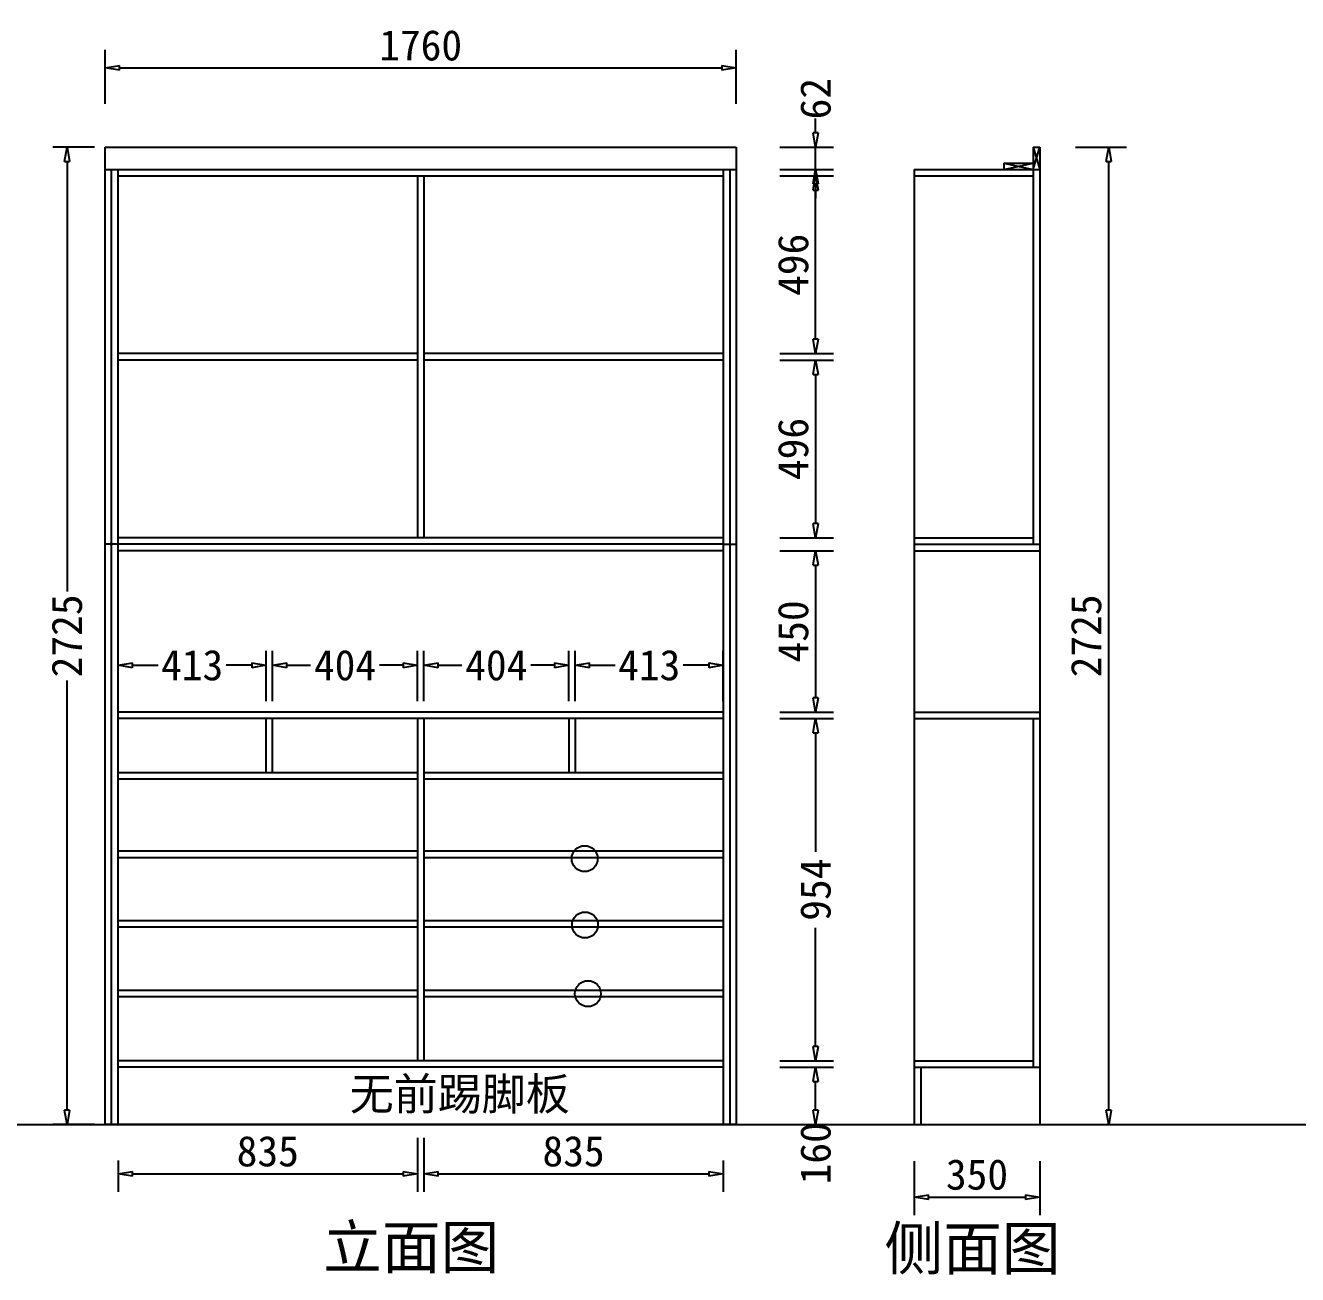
# Model space of a CAD drawing. Header units: millimetres. Extents: x 366509 to 398313, y -1245498 to -1202747.
# Drawn here: x 373440 to 376988, y -1245431 to -1241948 of the extents above; entities that cross this region are included whole.
import ezdxf

# ---------------------------------------------------------------- set-up
doc = ezdxf.new("R2010")
doc.units = ezdxf.units.MM
doc.header["$LTSCALE"] = 20
doc.layers.get('Defpoints').update_dxf_attribs({"color": 250})
doc.styles.get("Standard").update_dxf_attribs({"font": 'SimSun.ttf', "height": 85})
doc.dimstyles.new('200', dxfattribs={"dimtxt": 90, "dimasz": 40, "dimexe": 50, "dimexo": 100, "dimgap": 20, "dimtad": 1, "dimdec": 0, "dimtxsty": 'Standard', "dimblk": 'CLOSEDBLANK', "dimcen": 100, "dimdle": 50, "dimclrd": 256, "dimclre": 256, "dimclrt": 256, "dimadec": 0, "dimazin": 0, "dimtfac": 1, "dimtdec": 0, "dimtmove": 2, "dimatfit": 3, "dimldrblk": 'CLOSEDBLANK', "dimfxl": 100, "dimfxlon": 1, "dimlwd": 25, "dimlwe": 25, "dimarcsym": 0})
doc.dimstyles.new('周文晶', dxfattribs={"dimtxt": 70, "dimasz": 40, "dimexe": 40, "dimexo": 30, "dimgap": 10, "dimtad": 0, "dimdec": 0, "dimtxsty": 'Standard', "dimblk": 'CLOSEDBLANK', "dimcen": 200, "dimclrd": 256, "dimclre": 256, "dimadec": 0, "dimazin": 0, "dimtfac": 1, "dimtdec": 0, "dimtmove": 0, "dimatfit": 3, "dimldrblk": 'CLOSEDBLANK', "dimfxl": 100, "dimfxlon": 1, "dimarcsym": 0})

# ---------------------------------------------------------------- blocks, each defined once
blk = doc.blocks.new('_ClosedBlank')
at = {"color": 0, "linetype": 'ByBlock', "lineweight": -2}
for p, q in [((-1, 0.167), (0, 0)), ((-1, 0.167), (-1, -0.167)), ((0, 0), (-1, -0.167))]:
    blk.add_line(p, q, dxfattribs=at)
blk = doc.blocks.new('*D1683')
at = {"lineweight": 25, "transparency": 16777216}
for p, q in [((375544.1, -1244852.4), (375694.1, -1244852.4)), ((375644.1, -1244972.4), (375644.1, -1244892.4)), ((375544.1, -1245012.4), (375694.1, -1245012.4))]:
    blk.add_line(p, q, dxfattribs=at)
at = {"layer": 'Defpoints', "color": 0, "transparency": 16777216}
for p in [(375386.3, -1244852.4), (375644.1, -1244852.4), (375422.3, -1245012.4)]:
    blk.add_point(p, dxfattribs=at)
at = {"lineweight": 25, "transparency": 16777216, "xscale": 40, "yscale": 40, "zscale": 40}
for p, rotation in [((375644.1, -1244852.4), 90), ((375644.1, -1245012.4), 270)]:
    blk.add_blockref('_ClosedBlank', p, dxfattribs=dict(at, rotation=rotation))
at = {"lineweight": -3, "transparency": 16777216, "insert": (375644.1, -1245092.4), "char_height": 85, "attachment_point": 5, "rotation": 90}
blk.add_mtext('160', dxfattribs=at)
blk = doc.blocks.new('*D1727')
at = {"lineweight": 25, "transparency": 16777216}
for p, q in [((375544.1, -1243880.4), (375694.1, -1243880.4)), ((375644.1, -1243920.4), (375644.1, -1244251.5)), ((375644.1, -1244794.4), (375644.1, -1244463.4)), ((375544.1, -1244834.4), (375694.1, -1244834.4))]:
    blk.add_line(p, q, dxfattribs=at)
at = {"layer": 'Defpoints', "color": 0, "transparency": 16777216}
for p in [(375386.3, -1243880.4), (375644.1, -1243880.4), (375386.3, -1244834.4)]:
    blk.add_point(p, dxfattribs=at)
at = {"lineweight": 25, "transparency": 16777216, "xscale": 40, "yscale": 40, "zscale": 40}
for p, rotation in [((375644.1, -1243880.4), 90), ((375644.1, -1244834.4), 270)]:
    blk.add_blockref('_ClosedBlank', p, dxfattribs=dict(at, rotation=rotation))
at = {"lineweight": -3, "transparency": 16777216, "insert": (375644.1, -1244357.4), "char_height": 85, "attachment_point": 5, "rotation": 90}
blk.add_mtext('954', dxfattribs=at)
blk = doc.blocks.new('*D1728')
at = {"lineweight": 25, "transparency": 16777216}
for p, q in [((375544.1, -1243412.4), (375694.1, -1243412.4)), ((375644.1, -1243452.4), (375644.1, -1243822.4)), ((375544.1, -1243862.4), (375694.1, -1243862.4))]:
    blk.add_line(p, q, dxfattribs=at)
at = {"layer": 'Defpoints', "color": 0, "transparency": 16777216}
for p in [(375386.3, -1243412.4), (375386.3, -1243862.4), (375644.1, -1243862.4)]:
    blk.add_point(p, dxfattribs=at)
at = {"lineweight": 25, "transparency": 16777216, "xscale": 40, "yscale": 40, "zscale": 40}
for p, rotation in [((375644.1, -1243412.4), 90), ((375644.1, -1243862.4), 270)]:
    blk.add_blockref('_ClosedBlank', p, dxfattribs=dict(at, rotation=rotation))
at = {"lineweight": -3, "transparency": 16777216, "insert": (375581.6, -1243637.4), "char_height": 85, "attachment_point": 5, "rotation": 90}
blk.add_mtext('450', dxfattribs=at)
blk = doc.blocks.new('*D1729')
at = {"lineweight": 25, "transparency": 16777216}
for p, q in [((375544.1, -1242880.9), (375694.1, -1242880.9)), ((375644.1, -1242920.9), (375644.1, -1243336.4)), ((375544.1, -1243376.4), (375694.1, -1243376.4))]:
    blk.add_line(p, q, dxfattribs=at)
at = {"layer": 'Defpoints', "color": 0, "transparency": 16777216}
for p in [(375386.3, -1242880.9), (375386.3, -1243376.4), (375644.1, -1243376.4)]:
    blk.add_point(p, dxfattribs=at)
at = {"lineweight": 25, "transparency": 16777216, "xscale": 40, "yscale": 40, "zscale": 40}
for p, rotation in [((375644.1, -1242880.9), 90), ((375644.1, -1243376.4), 270)]:
    blk.add_blockref('_ClosedBlank', p, dxfattribs=dict(at, rotation=rotation))
at = {"lineweight": -3, "transparency": 16777216, "insert": (375581.6, -1243128.7), "char_height": 85, "attachment_point": 5, "rotation": 90}
blk.add_mtext('496', dxfattribs=at)
blk = doc.blocks.new('*D1730')
at = {"lineweight": 25, "transparency": 16777216}
for p, q in [((375544.1, -1242367.4), (375694.1, -1242367.4)), ((375644.1, -1242822.9), (375644.1, -1242407.4)), ((375544.1, -1242862.9), (375694.1, -1242862.9))]:
    blk.add_line(p, q, dxfattribs=at)
at = {"layer": 'Defpoints', "color": 0, "transparency": 16777216}
for p in [(375386.3, -1242367.4), (375644.1, -1242367.4), (375386.3, -1242862.9)]:
    blk.add_point(p, dxfattribs=at)
at = {"lineweight": 25, "transparency": 16777216, "xscale": 40, "yscale": 40, "zscale": 40}
for p, rotation in [((375644.1, -1242367.4), 90), ((375644.1, -1242862.9), 270)]:
    blk.add_blockref('_ClosedBlank', p, dxfattribs=dict(at, rotation=rotation))
at = {"lineweight": -3, "transparency": 16777216, "insert": (375581.6, -1242615.2), "char_height": 85, "attachment_point": 5, "rotation": 90}
blk.add_mtext('496', dxfattribs=at)
blk = doc.blocks.new('*D1731')
at = {"lineweight": 25, "transparency": 16777216}
for p, q in [((375644.1, -1242247.4), (375644.1, -1242207.4)), ((375544.1, -1242287.4), (375694.1, -1242287.4)), ((375644.1, -1242349.4), (375644.1, -1242287.4)), ((375544.1, -1242349.4), (375694.1, -1242349.4)), ((375644.1, -1242389.4), (375644.1, -1242429.4))]:
    blk.add_line(p, q, dxfattribs=at)
at = {"layer": 'Defpoints', "color": 0, "transparency": 16777216}
for p in [(375422.3, -1242287.4), (375644.1, -1242287.4), (375422.3, -1242349.4)]:
    blk.add_point(p, dxfattribs=at)
at = {"lineweight": 25, "transparency": 16777216, "xscale": 40, "yscale": 40, "zscale": 40}
for p, rotation in [((375644.1, -1242287.4), 270), ((375644.1, -1242349.4), 90)]:
    blk.add_blockref('_ClosedBlank', p, dxfattribs=dict(at, rotation=rotation))
at = {"lineweight": -3, "transparency": 16777216, "insert": (375644.1, -1242151.9), "char_height": 85, "attachment_point": 5, "rotation": 90}
blk.add_mtext('62', dxfattribs=at)
blk = doc.blocks.new('*D1732')
at = {"lineweight": 25, "transparency": 16777216}
for p, q in [((374533.3, -1245049.6), (374533.3, -1245199.6)), ((373698.3, -1245112.4), (373698.3, -1245199.6)), ((373738.3, -1245149.6), (374493.3, -1245149.6))]:
    blk.add_line(p, q, dxfattribs=at)
at = {"layer": 'Defpoints', "color": 0, "transparency": 16777216}
for p in [(374533.3, -1244834.4), (373698.3, -1245012.4), (374533.3, -1245149.6)]:
    blk.add_point(p, dxfattribs=at)
at = {"lineweight": 25, "transparency": 16777216, "xscale": 40, "yscale": 40, "zscale": 40, "rotation": 180}
blk.add_blockref('_ClosedBlank', (373698.3, -1245149.6), dxfattribs=at)
at = {"lineweight": 25, "transparency": 16777216, "xscale": 40, "yscale": 40, "zscale": 40}
blk.add_blockref('_ClosedBlank', (374533.3, -1245149.6), dxfattribs=at)
at = {"lineweight": -3, "transparency": 16777216, "insert": (374115.8, -1245087.1), "char_height": 85, "attachment_point": 5}
blk.add_mtext('835', dxfattribs=at)
blk = doc.blocks.new('*D1733')
at = {"lineweight": 25, "transparency": 16777216}
for p, q in [((374551.3, -1245049.6), (374551.3, -1245199.6)), ((375386.3, -1245112.4), (375386.3, -1245199.6)), ((374591.3, -1245149.6), (375346.3, -1245149.6))]:
    blk.add_line(p, q, dxfattribs=at)
at = {"layer": 'Defpoints', "color": 0, "transparency": 16777216}
for p in [(374551.3, -1244834.4), (375386.3, -1245012.4), (375386.3, -1245149.6)]:
    blk.add_point(p, dxfattribs=at)
at = {"lineweight": 25, "transparency": 16777216, "xscale": 40, "yscale": 40, "zscale": 40, "rotation": 180}
blk.add_blockref('_ClosedBlank', (374551.3, -1245149.6), dxfattribs=at)
at = {"lineweight": 25, "transparency": 16777216, "xscale": 40, "yscale": 40, "zscale": 40}
blk.add_blockref('_ClosedBlank', (375386.3, -1245149.6), dxfattribs=at)
at = {"lineweight": -3, "transparency": 16777216, "insert": (374968.8, -1245087.1), "char_height": 85, "attachment_point": 5}
blk.add_mtext('835', dxfattribs=at)
blk = doc.blocks.new('*D1734')
at = {"lineweight": 25, "transparency": 16777216}
for p, q in [((373662.3, -1242166.1), (373662.3, -1242016.1)), ((375422.3, -1242166.1), (375422.3, -1242016.1)), ((373702.3, -1242066.1), (375382.3, -1242066.1))]:
    blk.add_line(p, q, dxfattribs=at)
at = {"layer": 'Defpoints', "color": 0, "transparency": 16777216}
for p in [(375422.3, -1242066.1), (373662.3, -1242287.4), (375422.3, -1242287.4)]:
    blk.add_point(p, dxfattribs=at)
at = {"lineweight": 25, "transparency": 16777216, "xscale": 40, "yscale": 40, "zscale": 40, "rotation": 180}
blk.add_blockref('_ClosedBlank', (373662.3, -1242066.1), dxfattribs=at)
at = {"lineweight": 25, "transparency": 16777216, "xscale": 40, "yscale": 40, "zscale": 40}
blk.add_blockref('_ClosedBlank', (375422.3, -1242066.1), dxfattribs=at)
at = {"lineweight": -3, "transparency": 16777216, "insert": (374542.3, -1242003.6), "char_height": 85, "attachment_point": 5}
blk.add_mtext('1760', dxfattribs=at)
blk = doc.blocks.new('*D1742')
at = {"lineweight": 25, "transparency": 16777216}
for p, q in [((375919.2, -1245114.6), (375919.2, -1245264.6)), ((376269.2, -1245114.6), (376269.2, -1245264.6)), ((375959.2, -1245214.6), (376229.2, -1245214.6))]:
    blk.add_line(p, q, dxfattribs=at)
at = {"layer": 'Defpoints', "color": 0, "transparency": 16777216}
for p in [(375919.2, -1245012.4), (376269.2, -1245012.4), (376269.2, -1245214.6)]:
    blk.add_point(p, dxfattribs=at)
at = {"lineweight": 25, "transparency": 16777216, "xscale": 40, "yscale": 40, "zscale": 40, "rotation": 180}
blk.add_blockref('_ClosedBlank', (375919.2, -1245214.6), dxfattribs=at)
at = {"lineweight": 25, "transparency": 16777216, "xscale": 40, "yscale": 40, "zscale": 40}
blk.add_blockref('_ClosedBlank', (376269.2, -1245214.6), dxfattribs=at)
at = {"lineweight": -3, "transparency": 16777216, "insert": (376094.2, -1245152.1), "char_height": 85, "attachment_point": 5}
blk.add_mtext('350', dxfattribs=at)
blk = doc.blocks.new('*D1688')
at = {"lineweight": 25, "transparency": 16777216}
for p, q in [((376369.2, -1242287.4), (376511.5, -1242287.4)), ((376461.5, -1244972.4), (376461.5, -1242327.4)), ((376369.2, -1245012.4), (376511.5, -1245012.4))]:
    blk.add_line(p, q, dxfattribs=at)
at = {"layer": 'Defpoints', "color": 0, "transparency": 16777216}
for p in [(376269.2, -1242287.4), (376461.5, -1242287.4), (376269.2, -1245012.4)]:
    blk.add_point(p, dxfattribs=at)
at = {"lineweight": 25, "transparency": 16777216, "xscale": 40, "yscale": 40, "zscale": 40}
for p, rotation in [((376461.5, -1242287.4), 90), ((376461.5, -1245012.4), 270)]:
    blk.add_blockref('_ClosedBlank', p, dxfattribs=dict(at, rotation=rotation))
at = {"lineweight": -3, "transparency": 16777216, "insert": (376399, -1243649.9), "char_height": 85, "attachment_point": 5, "rotation": 90}
blk.add_mtext('2725', dxfattribs=at)
blk = doc.blocks.new('*D1658')
at = {"lineweight": -2, "transparency": 16777216}
for p, q in [((373632.3, -1242287.4), (373515.8, -1242287.4)), ((373555.8, -1242327.4), (373555.8, -1243525.9)), ((373555.8, -1244972.4), (373555.8, -1243774)), ((373632.3, -1245012.4), (373515.8, -1245012.4))]:
    blk.add_line(p, q, dxfattribs=at)
at = {"layer": 'Defpoints', "color": 0, "transparency": 16777216}
for p in [(373555.8, -1242287.4), (373662.3, -1242287.4), (373662.3, -1245012.4)]:
    blk.add_point(p, dxfattribs=at)
at = {"lineweight": -2, "transparency": 16777216, "xscale": 40, "yscale": 40, "zscale": 40}
for p, rotation in [((373555.8, -1242287.4), 90), ((373555.8, -1245012.4), 270)]:
    blk.add_blockref('_ClosedBlank', p, dxfattribs=dict(at, rotation=rotation))
at = {"color": 0, "transparency": 16777216, "insert": (373555.8, -1243649.9), "char_height": 85, "attachment_point": 5, "rotation": 90}
blk.add_mtext('2725', dxfattribs=at)
blk = doc.blocks.new('*D1746')
at = {"lineweight": -2, "transparency": 16777216}
for p, q in [((373698.3, -1243831.8), (373698.3, -1243691.8)), ((374111.3, -1243831.8), (374111.3, -1243691.8)), ((373738.3, -1243731.8), (373810, -1243731.8)), ((374071.3, -1243731.8), (373999.6, -1243731.8))]:
    blk.add_line(p, q, dxfattribs=at)
at = {"layer": 'Defpoints', "color": 0, "transparency": 16777216}
for p in [(374111.3, -1243731.8), (373698.3, -1243880.4), (374111.3, -1243880.4)]:
    blk.add_point(p, dxfattribs=at)
at = {"lineweight": -2, "transparency": 16777216, "xscale": 40, "yscale": 40, "zscale": 40, "rotation": 180}
blk.add_blockref('_ClosedBlank', (373698.3, -1243731.8), dxfattribs=at)
at = {"lineweight": -2, "transparency": 16777216, "xscale": 40, "yscale": 40, "zscale": 40}
blk.add_blockref('_ClosedBlank', (374111.3, -1243731.8), dxfattribs=at)
at = {"color": 0, "transparency": 16777216, "insert": (373904.8, -1243731.8), "char_height": 85, "attachment_point": 5}
blk.add_mtext('413', dxfattribs=at)
blk = doc.blocks.new('*D1747')
at = {"lineweight": -2, "transparency": 16777216}
for p, q in [((374129.3, -1243831.8), (374129.3, -1243691.8)), ((374533.3, -1243831.8), (374533.3, -1243691.8)), ((374169.3, -1243731.8), (374234.9, -1243731.8)), ((374493.3, -1243731.8), (374427.7, -1243731.8))]:
    blk.add_line(p, q, dxfattribs=at)
at = {"layer": 'Defpoints', "color": 0, "transparency": 16777216}
for p in [(374533.3, -1243731.8), (374129.3, -1243880.4), (374533.3, -1243880.4)]:
    blk.add_point(p, dxfattribs=at)
at = {"lineweight": -2, "transparency": 16777216, "xscale": 40, "yscale": 40, "zscale": 40, "rotation": 180}
blk.add_blockref('_ClosedBlank', (374129.3, -1243731.8), dxfattribs=at)
at = {"lineweight": -2, "transparency": 16777216, "xscale": 40, "yscale": 40, "zscale": 40}
blk.add_blockref('_ClosedBlank', (374533.3, -1243731.8), dxfattribs=at)
at = {"color": 0, "transparency": 16777216, "insert": (374331.3, -1243731.8), "char_height": 85, "attachment_point": 5}
blk.add_mtext('404', dxfattribs=at)
blk = doc.blocks.new('*D1748')
at = {"lineweight": -2, "transparency": 16777216}
for p, q in [((374551.3, -1243831.8), (374551.3, -1243691.8)), ((374955.3, -1243831.8), (374955.3, -1243691.8)), ((374591.3, -1243731.8), (374656.9, -1243731.8)), ((374915.3, -1243731.8), (374849.7, -1243731.8))]:
    blk.add_line(p, q, dxfattribs=at)
at = {"layer": 'Defpoints', "color": 0, "transparency": 16777216}
for p in [(374955.3, -1243731.8), (374551.3, -1243880.4), (374955.3, -1243880.4)]:
    blk.add_point(p, dxfattribs=at)
at = {"lineweight": -2, "transparency": 16777216, "xscale": 40, "yscale": 40, "zscale": 40, "rotation": 180}
blk.add_blockref('_ClosedBlank', (374551.3, -1243731.8), dxfattribs=at)
at = {"lineweight": -2, "transparency": 16777216, "xscale": 40, "yscale": 40, "zscale": 40}
blk.add_blockref('_ClosedBlank', (374955.3, -1243731.8), dxfattribs=at)
at = {"color": 0, "transparency": 16777216, "insert": (374753.3, -1243731.8), "char_height": 85, "attachment_point": 5}
blk.add_mtext('404', dxfattribs=at)
blk = doc.blocks.new('*D1749')
at = {"lineweight": -2, "transparency": 16777216}
for p, q in [((374973.3, -1243831.8), (374973.3, -1243691.8)), ((375386.3, -1243831.8), (375386.3, -1243691.8)), ((375013.3, -1243731.8), (375085, -1243731.8)), ((375346.3, -1243731.8), (375274.6, -1243731.8))]:
    blk.add_line(p, q, dxfattribs=at)
at = {"layer": 'Defpoints', "color": 0, "transparency": 16777216}
for p in [(375386.3, -1243731.8), (374973.3, -1243880.4), (375386.3, -1243880.4)]:
    blk.add_point(p, dxfattribs=at)
at = {"lineweight": -2, "transparency": 16777216, "xscale": 40, "yscale": 40, "zscale": 40, "rotation": 180}
blk.add_blockref('_ClosedBlank', (374973.3, -1243731.8), dxfattribs=at)
at = {"lineweight": -2, "transparency": 16777216, "xscale": 40, "yscale": 40, "zscale": 40}
blk.add_blockref('_ClosedBlank', (375386.3, -1243731.8), dxfattribs=at)
at = {"color": 0, "transparency": 16777216, "insert": (375179.8, -1243731.8), "char_height": 85, "attachment_point": 5}
blk.add_mtext('413', dxfattribs=at)

msp = doc.modelspace()

# ---------------------------------------------------------------- linework, layer by layer
at = {"lineweight": -3}
for p, q in [((373662.298, -1242287.411), (375422.298, -1242287.411)), ((373662.298, -1245012.411), (373662.298, -1242287.411)), ((375225.167, -1242287.411), (375422.298, -1242287.411)), ((375422.298, -1242287.411), (375422.298, -1245012.411)), ((376251.171, -1242287.411), (376269.171, -1242287.411)), ((376251.171, -1242287.411), (376251.171, -1242349.411)), ((376251.171, -1242349.411), (376269.171, -1242287.411)), ((376251.171, -1242287.411), (376269.171, -1242349.411)), ((376269.171, -1242287.411), (376269.171, -1242349.411)), ((376169.171, -1242331.411), (376251.171, -1242331.411)), ((376169.171, -1242331.411), (376169.171, -1242349.411)), ((376169.171, -1242349.411), (376251.171, -1242331.411)), ((376169.171, -1242331.411), (376251.171, -1242349.411)), ((373662.298, -1242349.411), (375422.298, -1242349.411)), ((373680.298, -1245012.411), (373680.298, -1242349.411)), ((373698.298, -1245012.411), (373698.298, -1242349.411)), ((373698.298, -1242367.411), (375386.298, -1242367.411)), ((374533.298, -1242367.411), (374533.298, -1243376.411)), ((374551.298, -1242367.411), (374551.298, -1243376.411)), ((375386.298, -1242349.411), (375386.298, -1245012.411)), ((375404.298, -1242349.411), (375404.298, -1245012.411)), ((375919.171, -1242349.411), (376269.171, -1242349.411)), ((375919.171, -1242349.411), (375919.171, -1245012.411)), ((375919.171, -1242367.411), (376251.171, -1242367.411)), ((376251.171, -1242349.411), (376251.171, -1243394.411)), ((376251.171, -1242367.411), (376251.171, -1243394.411)), ((376269.171, -1242349.411), (376269.171, -1245012.411)), ((374533.298, -1242862.911), (373698.298, -1242862.911)), ((375386.298, -1242862.911), (374551.298, -1242862.911)), ((374533.298, -1242880.911), (373698.298, -1242880.911)), ((375386.298, -1242880.911), (374551.298, -1242880.911)), ((373680.298, -1243394.411), (373662.298, -1243394.411)), ((373698.298, -1243394.411), (373680.298, -1243394.411)), ((375386.298, -1243376.411), (373698.298, -1243376.411)), ((375386.298, -1243394.411), (373698.298, -1243394.411)), ((375386.298, -1243394.411), (375404.298, -1243394.411)), ((375404.298, -1243394.411), (375422.298, -1243394.411)), ((375919.171, -1243376.411), (376251.171, -1243376.411)), ((375919.171, -1243394.411), (376269.171, -1243394.411)), ((375386.298, -1243412.411), (373698.298, -1243412.411)), ((375919.171, -1243412.411), (376269.171, -1243412.411)), ((375386.298, -1243862.411), (373698.298, -1243862.411)), ((375919.171, -1243862.411), (376269.171, -1243862.411)), ((375386.298, -1243880.411), (373698.298, -1243880.411)), ((374111.298, -1244031.411), (374111.298, -1243880.411)), ((374129.298, -1244031.411), (374129.298, -1243880.411)), ((374533.298, -1243880.411), (374533.298, -1244834.411)), ((374551.298, -1243880.411), (374551.298, -1244834.411)), ((374955.298, -1243880.411), (374955.298, -1244031.411)), ((374973.298, -1243880.411), (374973.298, -1244031.411)), ((375919.171, -1243880.411), (376269.171, -1243880.411)), ((376251.171, -1243880.411), (376251.171, -1244852.411)), ((374533.298, -1244031.411), (373698.298, -1244031.411)), ((375386.298, -1244031.411), (374551.298, -1244031.411)), ((374533.298, -1244049.411), (373698.298, -1244049.411)), ((375386.298, -1244049.411), (374551.298, -1244049.411)), ((374533.298, -1244250.411), (373698.298, -1244250.411)), ((375386.298, -1244250.411), (374551.298, -1244250.411)), ((374533.298, -1244268.411), (373698.298, -1244268.411)), ((375386.298, -1244268.411), (374551.298, -1244268.411)), ((374533.298, -1244444.411), (373698.298, -1244444.411)), ((374533.298, -1244462.411), (373698.298, -1244462.411)), ((375386.298, -1244444.411), (374551.298, -1244444.411)), ((375386.298, -1244462.411), (374551.298, -1244462.411)), ((374533.298, -1244638.411), (373698.298, -1244638.411)), ((375386.298, -1244638.411), (374551.298, -1244638.411)), ((374533.298, -1244656.411), (373698.298, -1244656.411)), ((375386.298, -1244656.411), (374551.298, -1244656.411)), ((375386.298, -1244834.411), (373698.298, -1244834.411)), ((375386.298, -1244852.411), (373698.298, -1244852.411)), ((375919.171, -1244834.411), (376251.171, -1244834.411)), ((375919.171, -1244852.411), (376269.171, -1244852.411)), ((375937.171, -1244852.411), (375937.171, -1245012.411)), ((375422.298, -1245012.411), (373662.298, -1245012.411)), ((375212.332, -1245012.411), (375422.298, -1245012.411)), ((375919.171, -1245012.411), (376269.171, -1245012.411))]:
    msp.add_line(p, q, dxfattribs=at)
msp.add_line((366509.141, -1245012.411), (398312.891, -1245012.411))
for centre in [(374999.844, -1244271.04), (375000.781, -1244455.884), (375008.945, -1244647.447)]:
    msp.add_circle(centre, 36.172)

# ---------------------------------------------------------------- texts
at = {"lineweight": -3, "attachment_point": 1}
for s, insert, char_height, width in [('无前踢脚板', (374344.406, -1244881.852), 90, 1124.59644), ('立面图', (374270.55, -1245294.042), 120, 1869.59317), ('侧面图', (375836.058, -1245297.441), 120, 1869.59317)]:
    msp.add_mtext(s, dxfattribs=dict(at, insert=insert, char_height=char_height, width=width))

# ---------------------------------------------------------------- dimensions: what is measured, and where the dimension line sits
at = {"lineweight": -3}
for base, p1, p2, picture, middle in [((375422.298, -1242066.082), (373662.298, -1242287.411), (375422.298, -1242287.411), '*D1734', (374542.298, -1242003.582)), ((374533.298, -1245149.619), (373698.298, -1245012.411), (374533.298, -1244834.411), '*D1732', (374115.798, -1245087.119)), ((375386.298, -1245149.619), (374551.298, -1244834.411), (375386.298, -1245012.411), '*D1733', (374968.798, -1245087.119)), ((376269.171, -1245214.604), (375919.171, -1245012.411), (376269.171, -1245012.411), '*D1742', (376094.171, -1245152.104))]:
    dim = msp.add_linear_dim(base=base, p1=p1, p2=p2, dimstyle='200', dxfattribs=at)
    dim.commit()
    dim.dimension.update_dxf_attribs({"geometry": picture, "text_midpoint": middle})
for base, p1, p2, picture, middle in [((375644.091, -1242287.411), (375422.298, -1242349.411), (375422.298, -1242287.411), '*D1731', (375644.091, -1242151.9)), ((375644.091, -1243880.411), (375386.298, -1244834.411), (375386.298, -1243880.411), '*D1727', (375644.091, -1244357.411)), ((375644.091, -1244852.411), (375422.298, -1245012.411), (375386.298, -1244852.411), '*D1683', (375644.091, -1245092.411))]:
    dim = msp.add_linear_dim(base=base, p1=p1, p2=p2, angle=270, dimstyle='200', dxfattribs=at)
    dim.commit()
    dim.dimension.update_dxf_attribs({"geometry": picture, "text_midpoint": middle, "dimtype": 128})
dim = msp.add_linear_dim(base=(373555.82, -1242287.411), p1=(373662.298, -1245012.411), p2=(373662.298, -1242287.411), angle=90, dimstyle='周文晶')
dim.commit()
dim.dimension.update_dxf_attribs({"geometry": '*D1658', "text_midpoint": (373555.82, -1243649.911)})
for base, p1, p2, angle, picture, middle in [((376461.532, -1242287.411), (376269.171, -1245012.411), (376269.171, -1242287.411), 90, '*D1688', (376399.032, -1243649.911)), ((375644.090739578, -1242367.410853866), (375386.297568638, -1242862.910853866), (375386.297568638, -1242367.410853866), 270, '*D1730', (375581.590739578, -1242615.160853866)), ((375644.090739578, -1243376.410853866), (375386.297568638, -1242880.910853866), (375386.297568638, -1243376.410853866), 270, '*D1729', (375581.590739578, -1243128.660853866)), ((375644.091, -1243862.411), (375386.298, -1243412.411), (375386.298, -1243862.411), 270, '*D1728', (375581.591, -1243637.411))]:
    dim = msp.add_linear_dim(base=base, p1=p1, p2=p2, angle=angle, dimstyle='200', dxfattribs=at)
    dim.commit()
    dim.dimension.update_dxf_attribs({"geometry": picture, "text_midpoint": middle})
for base, p1, p2, picture, middle in [((374111.298, -1243731.836), (373698.298, -1243880.411), (374111.298, -1243880.411), '*D1746', (373904.798, -1243731.836)), ((374533.298, -1243731.836), (374129.298, -1243880.411), (374533.298, -1243880.411), '*D1747', (374331.298, -1243731.836)), ((374955.298, -1243731.836), (374551.298, -1243880.411), (374955.298, -1243880.411), '*D1748', (374753.298, -1243731.836)), ((375386.298, -1243731.836), (374973.298, -1243880.411), (375386.298, -1243880.411), '*D1749', (375179.798, -1243731.836))]:
    dim = msp.add_linear_dim(base=base, p1=p1, p2=p2, dimstyle='周文晶')
    dim.commit()
    dim.dimension.update_dxf_attribs({"geometry": picture, "text_midpoint": middle})

doc.saveas('drawing.dxf')
